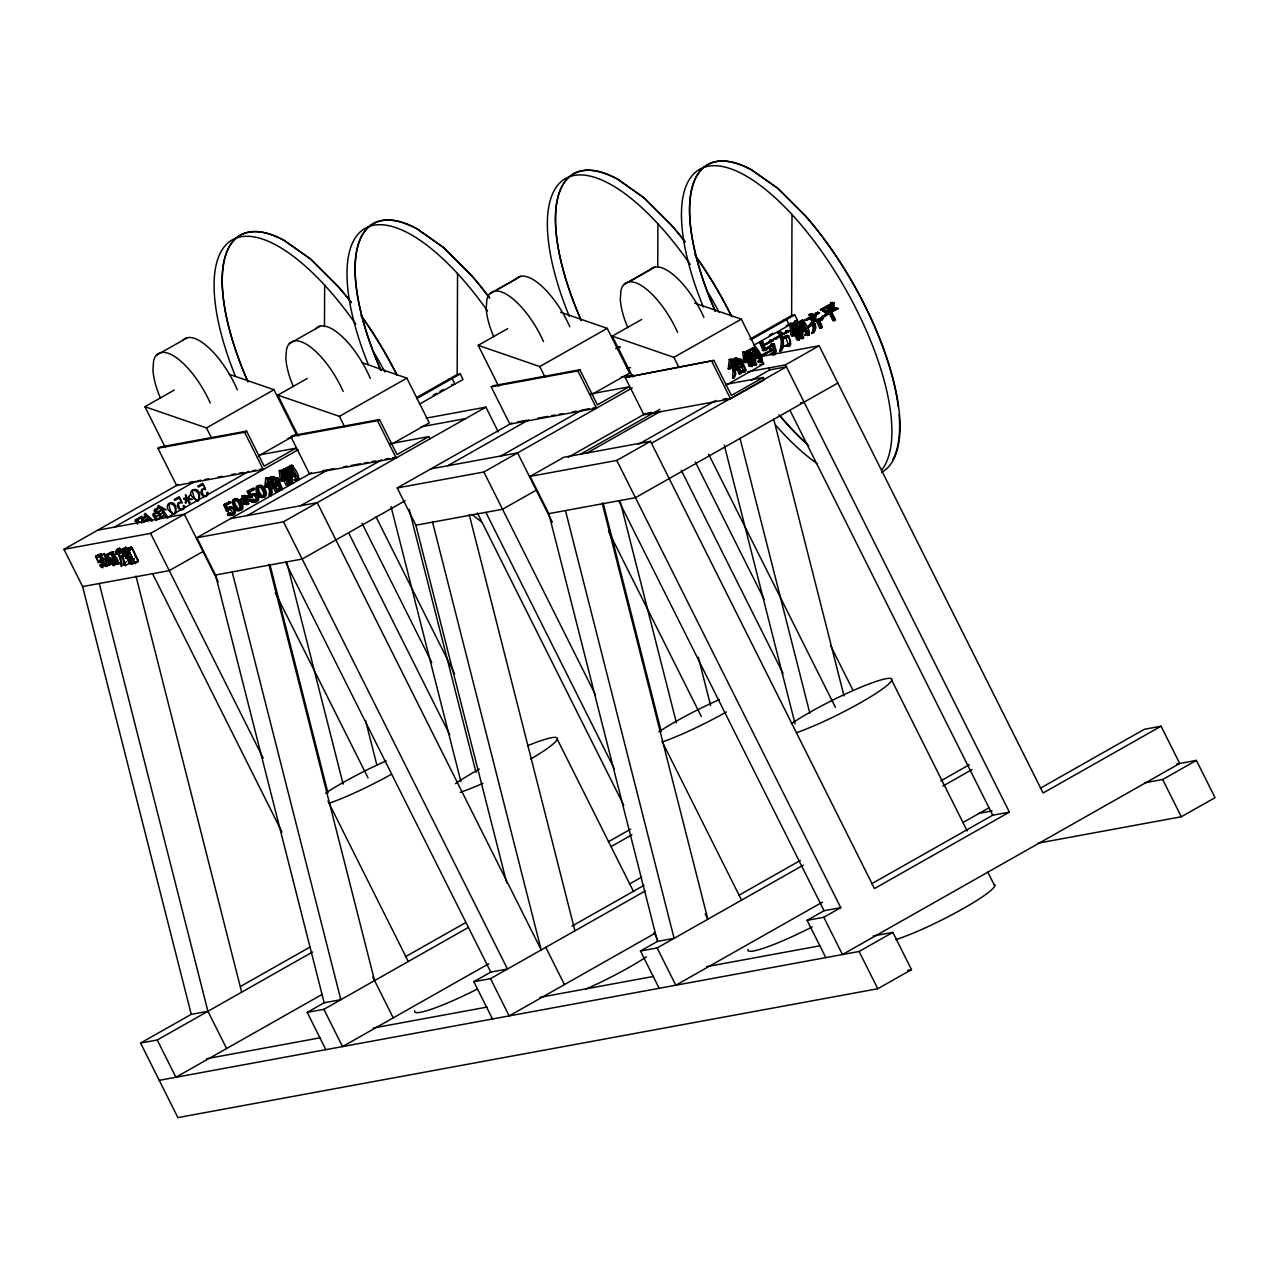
<?xml version="1.0" encoding="UTF-8"?>
<svg xmlns="http://www.w3.org/2000/svg" width="1279" height="1279" viewBox="0 0 1279 1279"><rect width="100%" height="100%" fill="white"/><g stroke="black" fill="none" stroke-linecap="round" stroke-linejoin="round"><path stroke-width="1.5" d="M110.745 558.619L107.276 560.538L106.828 563L107.084 560.362L110.681 558.411M324.482 326.641L324.642 285.041M416.97 397.305L457.179 374.507L457.546 273.466M657.758 267.263L657.902 223.681M749.734 339.255L791.637 315.513L792.005 214.456M127.324 550.162L125.806 547.188L122.432 549.091L123.951 552.064L124.878 551.089L125.95 552.144L124.095 552.48L124.671 554.83L125.997 553.839L127.165 557.772L127.772 556.845L128.827 557.9L127.372 558.172L129.307 562.041L129.787 560.026L130.042 563.895L133.416 561.993M103.375 554.462L104.191 553.423L106.333 555.55M287.439 472.399L289.997 473.838L288.718 484.949L285.377 479.529L280.996 480.856L285.169 479.129L283.826 476.412L282.115 479.465L280.197 479.737L279.254 470.624L282.515 470.368L282.483 473.262L284.737 471.024L286.304 471.615L282.563 473.742L282.579 476.603L285.409 474.877L283.938 474.317L283.666 475.34L287.072 474.573L283.938 474.317M280.197 479.737L281.86 479.433L280.916 470.32M747.192 356.905L747.464 355.882L750.597 356.138L744.426 358.472L747.336 357.976L748.695 360.694L747.032 360.998L745.673 358.28L743.723 361.302L742.779 352.189L746.041 351.933L745.993 354.827L744.33 355.13M791.077 334.65L789.878 325.505L793.14 325.25L793.092 328.143L795.362 325.905L796.913 326.497L791.509 328.927M108.283 554.287L104.91 556.205L107.052 560.138L110.793 558.108L112.776 560.01A6.651 2.558 60.5 0 1 114.327 563.112L114.598 565.334L113.447 565.654L111.193 562.568L113.495 565.254L117.412 563.24M801.549 329.327L803.212 329.023L802.509 334.379L802.285 328.415L798.448 326.241L792.756 328.223M268.718 479.577L269.245 477.802L265.744 477.93L264.737 487.363L266.687 487.155L268.206 483.606L271.212 490.209L270.54 496.108L268.878 496.428L269.533 490.512L266.544 483.91L265.968 485.652M729.478 367.217L728.263 368.944L729.27 359.495L732.755 359.367L732.243 361.142L736.033 358.04L737.743 358.632L736.48 362.213M830.758 310.957L830.726 305.233L832.389 304.914L834.228 305.281L832.677 310.669L830.758 310.957L832.677 310.669M832.421 310.637L832.389 304.914M290.765 477.051L290.925 474.445M754.45 356.01L756.113 355.706L755.937 358.296L755.409 361.062L753.459 361.27M247.039 504.23C250.204 501.64 246.495 507.187 246.192 500.169L244.529 500.473L245.696 504.246L248.702 503.926M291.532 472.479L287.839 471.088L291.66 473.534L291.9 479.497L292.603 474.141C296.584 479.193 296.6 473.901 292.491 472.974L292.124 468.482L288.862 468.738L289.869 472.782L291.532 472.479L290.525 468.434M755.409 361.062L755.186 355.098L751.365 352.652L749.702 352.956M763.819 349.407L771.045 345.298L771.141 344.211L774.355 344.163L776.321 351.341L775.026 354.475C765.322 355.082 778.959 352.237 771.381 345.634L774.067 345.01M770.454 353.995L775.17 351.741L773.044 345.33L765.593 350.414L762.54 350.462L772.724 344.994L772.804 343.907M777.408 332.828L780.51 333.259C779.758 336.681 774.93 329.63 781.693 332.428L781.997 334.235L777.424 332.556M798.448 326.241L796.801 326.273M224.624 505.573L226.639 510.177L228.302 509.857L226.287 505.269L230.732 502.759L230.396 501.624L223.713 504.789L226.479 511.12L227.15 509.905M226.479 511.12C229.501 511.968 228.717 506.388 231.915 508.035C234.393 509.809 235.416 514.478 231.659 515.325C224.241 516.013 229.756 510.561 232.458 514.813L233.481 512.911M250.7 496.556L250.029 497.787L247.247 491.44L252.283 488.594L253.945 488.29L254.265 489.409L249.837 491.919L251.851 496.524L254.153 493.566L257.079 494.557A6.651 6.091 79.6 0 1 258.63 497.659C259.909 501.864 253.226 503.862 252.075 499.673C248.638 501.144 255.368 504.39 256.455 500.936M247.247 491.44L248.925 491.136C250.188 505.892 255.4 486.036 257.766 499.434C255.928 504.55 254.217 498.107 251.451 499.673M812.868 319.862L813.588 315.641L815.251 315.337L814.531 319.558L808.808 318.343M141.777 523.047L141.857 519.834L141.202 522.519M756.113 355.706L759.342 357.417L756.656 357.8M803.212 329.023L806.425 330.733L803.756 331.133M246.351 499.817L250.556 500.329L240.1 499.993L242.53 498.89L245.936 499.785L243.713 496.604L244.289 495.405L246.128 499.689C246.367 493.534 250.94 496.476 246.351 499.817L240.868 499.194M246.192 500.169C245.872 506.18 241.267 503.542 245.904 500.057L242.115 500.313L242.53 498.89M134.982 563.655L128.012 548.947L131.385 547.044L132.249 547.844L138.452 560.953L134.982 563.655L133.288 562.12L134.279 562.009L128.316 550.002L125.614 550.498L131.977 564.135L124.687 549.57L131.385 547.044M279.541 488.626L277.767 484.773L279.43 484.469L281.204 488.322L277.367 490.129L281.78 490.097L282.403 488.914L278.023 478.042L276.568 477.659L276.264 478.778L268.398 482.711L268.734 480.089L272.539 477.93L272.651 480.824M731.924 364.275L732.259 361.653L736.064 359.495L736.176 362.389L730.245 364.595M241.139 507.923C236.951 519.562 226.127 493.998 237.59 499.849M820.51 320.326L815.107 320.549L811.254 325.729L807.752 327.552L810.806 325.521L814.259 320.421L810.103 318.247L806.953 320.294L804.427 320.31L817.585 312.268L819.551 312.891L816.354 314.698L815.394 319.686L817.185 319.67M823.164 318.071C815.362 323.923 830.119 312.827 817.393 319.654M763.931 350.734L764.075 349.775M247.534 501.208L248.893 500.633L247.215 499.817M103.887 554.351L105.549 555.246M229.101 514.782C238.805 516.045 224.848 505.013 231.019 507.731M253.642 501.928C258.582 501.784 254.969 492.463 251.403 495.357M233.417 500.265L233.322 501.736M237.27 509.634C242.323 512.399 239.413 503.095 237.446 501.576C230.923 497.515 239.429 498.522 240.34 503.398C246.863 518.842 229.053 502.407 236.727 499.034M259.749 485.636C256.44 488.338 260.612 496.492 264.641 496.588C266.799 494.046 263.778 490.353 262.659 487.938C262.131 483.622 253.226 487.619 260.276 485.684M261.444 496.732C266.895 497.179 261.476 485.428 257.575 486.116M810.998 314.49L811.382 316.201L808.632 314.698L812.948 314.346L813.204 315.737L811.382 316.201M106.349 566.181L103.615 563.639L100.721 555.837L106.349 566.181L112.872 562.376L112.376 561.417M124.559 564.071L121.377 566.229L121.345 562.12L117.188 564.183L112.36 553.695L116.005 558.859L117.508 564.407M747.032 360.998L744.522 362.421L747.24 361.397L749.334 366.21L752.244 366.513L753.571 361.142L751.7 364.467L750.022 364.771L748.087 360.918L752.707 358.935L749.478 358.648L747.895 360.502L751.141 358.344M791.525 331.789L794.435 331.293L795.794 334.011L791.621 335.737L794.339 334.714L797.664 340.134L799.343 339.83L800.67 334.458L798.783 334.634L797.121 338.104L798.783 337.784L800.446 334.331M226.639 510.177L228.349 507.459L230.748 507.363M228.302 509.857L230.604 506.9L233.529 507.891A6.651 6.091 79.6 0 1 235.08 511.008C237.334 515.805 226.975 516.732 229.916 512.607M743.723 361.302L745.641 361.03L747.336 357.976M790.822 334.618L792.74 334.347L794.435 331.293M126.669 561.673L123.296 563.591L125.358 565.574L122.896 556.701L121.905 555.773L119.97 556.877L118.627 553.871L122.352 553.183L121.009 551.873L121.057 552.976L115.03 554.079L118.148 553.951L120.929 560.985L121.121 562.552L117.188 564.183M782.108 345.522C776.209 362.053 784.794 338.903 779.295 336.281L780.957 335.977L783.036 343.667L782.029 348.959L779.535 350.926M831.014 310.989L832.325 305.809L834.228 305.281M824.108 310.062C827.497 315.545 830.295 310.589 824.108 310.062L822.317 310.605L825.898 313.323L828.073 312.428M752.947 360.71L748.295 351.405L749.958 351.101L756.576 364.147L755.889 365.139L754.226 365.442L746.92 350.878L755.329 346.753C757.823 349.359 763.739 356.969 761.932 361.797L757.839 361.653L761.293 359.735L755.409 348.016L753.747 348.32L759.534 360.566M807.928 334.203L807.353 335.434L804.923 334.986L808.376 333.052L802.509 321.333L800.846 321.637L806.633 333.883M151.881 521.464L152.121 520.537M268.206 479.225L270.844 476.779L274.234 477.067L272.955 480.648L268.494 482.551M268.334 479.673L272.507 476.475M271.883 478.314L271.292 480.968L276.568 477.659M284.737 471.024L282.771 472.463L284.434 472.143M285.329 475.037L285.601 474.013M283.011 476.236L284.673 475.932L286.032 478.634L284.37 478.938L285.952 477.083L289.182 477.371L286.24 479.049L288.175 482.902L290.045 479.577L288.383 479.881M291.82 465.188L284.769 469.841L286.432 469.537L293.051 482.583L290.701 483.878L283.41 469.313L291.82 465.188C294.298 467.794 300.213 475.404 298.407 480.233L294.17 479.833L298.934 478.458M287.327 477.914L287.631 476.779M731.732 360.79L736.033 358.04M740.093 359.223L738.127 360.646L740.093 359.223L741.548 359.607L745.897 369.823L745.289 371.661C736.208 371.981 748.183 370.926 742.955 366.034L738.91 367.681M748.263 352.588L746.296 354.027L748.263 352.588L749.814 353.18L744.41 355.61L751.349 352.924M749.126 355.578L746.089 358.168L746.073 355.306M753.795 351.07L755.649 350.046L756.017 354.539L759.23 356.985M748.295 351.405L755.329 346.753M763.643 344.898L769.382 341.637L769.734 340.31L773.203 340.63L762.412 346.113L773.203 340.63M762.204 345.698L771.045 341.333L771.397 340.006M769.654 350.526L770.006 349.199L773.491 349.519L763.899 355.21L761.373 355.21L771.317 350.222L771.685 348.895M780.957 335.977L775.729 339.207L773.203 339.207L785.402 332.3L785.818 330.765L789.479 331.149L780.27 335.722M781.933 335.418L783.132 338.583L781.453 338.887L785.722 335.594L788.871 335.753L790.79 344.147L789.463 346.369C776.449 345.762 798.096 346.113 787.368 336.697L785.706 337.001L787.88 343.555L787.224 344.962M787.48 330.462L787.065 331.996L785.402 332.3M782.972 338.551L787.384 335.29M795.362 325.905L793.396 327.344L795.058 327.024M796.225 328.895L794.291 330.222L796.225 328.895L797.68 329.454L795.298 330.813L796.657 333.515L798.24 331.661L799.807 332.268L796.849 333.931L798.783 337.784M796.657 333.515L794.978 333.835L798.24 331.661M795.394 324.722L797.057 324.418L803.66 337.464L802.988 338.455L801.309 338.759L794.019 324.195L802.429 320.07C804.923 322.676 810.822 330.286 809.031 335.13L807.353 335.434M800.894 324.402L802.748 323.363L803.1 327.856L806.33 330.302M796.753 323.955L802.429 320.07M812.677 314.186L810.294 314.394L813.044 315.897M817.585 312.268L817.201 313.707L815.522 314.01M830.615 312.364L827.769 306.672L822.957 309.662L820.431 309.662L830.439 304.002L830.822 302.563L834.388 302.931L827.017 306.464M832.485 302.26L832.101 303.699L830.439 304.002M827.737 307.887L829.863 312.156L834.34 309.614L834.755 308.079L838.416 308.463L822.141 316.537L824.667 316.521L830.822 312.779L834.627 320.533L832.965 320.837L829.16 313.083L830.822 312.779M836.418 307.775L836.018 309.31L834.34 309.614M270.077 494.733L270.572 492.895M814.147 329.247C809.687 337.928 815.602 327.264 811.589 323.907L815.091 323.507L815.858 327.92L814.387 331.9L811.845 333.227M121.377 566.229L120.146 557.292L123.519 555.374M264.737 487.363L266.4 487.059L267.167 484.709L267.423 477.611M280.597 471.423L282.515 470.368M762.54 350.462L764.458 349.407L761.245 342.196L759.566 342.5L762.796 349.711M264.561 495.549C259.557 504.198 250.396 482.854 260.324 485.876M137.604 560.218L131.689 548.099M733.618 370.686L736.864 368.848L739.262 373.932L740.925 373.612L738.543 368.528L735.281 370.382L735.761 374.155L734.29 377.817C730.533 378.44 735.489 369.135 730.757 366.865M732.403 377.992L734.066 377.673L734.977 373.308L731.732 365.17L730.213 368.736L728.263 368.944M254.249 500.521L252.587 500.824L253.466 499.274M244.273 500.089L242.083 496.012L243.522 496.86M276.04 479.145L278.023 478.042M280.74 489.217L280.117 490.401L277.367 490.129M115.03 551.761L116.773 551.952L119.267 555.534M763.019 342.132L761.069 343.124L763.019 342.132L761.245 342.196M291.196 466.467L293.115 465.588M245.408 497.019L246.255 496.076L248.654 496.732M183.824 508.147C181.346 502.807 187.549 506.34 183.009 509.57M750.022 364.771L751.684 361.317L753.571 361.142M774.594 352.908L773.363 354.779M813.076 324.53L815.091 323.507M822.317 310.605L827.801 311.325M814.259 320.421L812.597 320.725L807.481 327.36M732.627 378.12L733.602 376.298M243.538 503.462C241.843 504.693 234.345 492.303 233.993 502.631C233.274 511.232 246.591 513.534 241.987 503.398L244.241 500.377M250.412 495.724L252.491 493.87L255.416 494.861M107.308 560.314L107.324 557.58L107.148 560.122C98.259 554.191 116.053 566.485 107.372 560.522L109.418 564.742L109.482 563.144M812.437 322.676L813.444 320.853L815.107 320.549M114.039 565.158L112.472 560.458L110.713 558.795L110.09 560.394L107.148 554.207L113.016 551.841L113.431 552.864L107.868 555.182L109.994 559.674L113.367 557.756L111.944 554.766M277.399 492.047L275.017 486.963L273.354 487.283L275.736 492.367L277.399 492.047L278.135 490.848L275.864 486.484L269.949 488.674L279.222 484.054L278.071 481.751L274.042 483.414M739.262 373.932L739.997 372.717L737.727 368.352M740.925 373.612L741.66 372.413L739.39 368.048L742.955 366.034M207.502 495.469C209.324 490.544 205.855 491.44 206.862 495.357C202.338 498.954 199.476 486.356 205.647 489.697L202.769 483.334L197.733 486.18L198.437 487.091L202.865 484.581L205.327 488.93L201.73 489.297L200.867 492.431A6.651 6.091 79.6 0 0 202.434 495.549L204.32 496.716L206.543 496.236M779.806 351.133L781.469 350.83L783.451 346.673L783.26 339.015L787.368 336.697M296.744 480.552L297.272 478.762M811.621 333.1L813.284 332.796L814.947 329.119L813.252 323.603M296.009 479.001L290.221 466.755L291.9 466.451L297.767 478.17L294.17 479.833M290.701 483.878L291.388 482.886M754.226 365.442L756.576 364.147M125.358 565.574L128.731 563.671L128.843 561.497L126.173 555.262L122.8 557.164M175.575 513.662C179.204 493.47 156.214 505.557 174.28 514.398M819.967 328.383L822.381 327.04L819.887 320.965L816.434 321.333L819.967 328.383L822.381 327.04M834.627 320.533L835.427 319.462L831.734 312.252M117.972 563.431L116.101 563.288M269.245 477.802L267.119 478.618L268.798 478.314M732.755 359.367L730.645 360.182L732.307 359.879M281.204 488.322L277.207 489.793M744.73 369.887L740.733 371.358M811.158 324.402L807.752 327.552M115.574 551.904L117.188 553.104M198.517 500.792C204.912 481.256 178.692 490.736 197.813 501.048M762.236 355.514L763.547 354.507M281.86 481.16L283.219 480.121M774.051 339.511L775.426 338.471M745.369 362.724L748.902 361.094L752.244 366.513M805.29 320.597L806.649 319.558M821.294 309.966L822.669 308.926M792.468 336.041L796.002 334.411L799.343 339.83M823.005 316.824L824.363 315.785M183.313 508.706C178.788 512.287 175.926 499.689 182.098 503.047L179.22 496.668L174.184 499.513L174.887 500.425L179.316 497.915L181.778 502.263L178.181 502.647L177.317 505.781A6.651 6.091 79.6 0 0 178.884 508.882L182.226 509.937M110.49 558.108L109.994 559.674M157.941 448.226L244.593 432.27L263.25 469.537L176.598 485.492L157.941 448.226L159.939 447.074L246.591 431.119L264.145 466.164L295.865 448.194L296.984 450.432M244.593 432.27L246.591 431.119M290.845 436.651L377.497 420.695L396.154 457.962L309.502 473.917L290.845 436.651L292.859 435.499L379.511 419.544L397.05 454.589L428.769 436.619L429.888 438.857M377.497 420.695L379.511 419.544M491.216 386.866L577.868 370.91L596.526 408.177L509.873 424.132L491.216 386.866L493.214 385.714L579.867 369.759L597.421 404.803L629.14 386.834L630.259 389.072M577.868 370.91L579.867 369.759M625.239 377.529L713.89 360.422L731.444 395.467L763.163 377.497L764.282 379.735L730.549 398.84L643.897 414.796L625.239 377.529L713.89 360.422M156.406 355.258L187.549 337.64M165.359 447.522L144.911 406.706L174.312 390.047M289.326 343.683L320.453 326.065M144.911 406.706L206.495 427.921L273.962 389.711L296.36 434.444L258.31 455.995M298.263 435.947L277.815 395.131L307.232 378.472M489.681 293.898L515.997 278.998A55.157 21.215 60.5 0 1 569.826 326.705M494.509 291.18L520.825 276.28M873.237 935.972L892.838 932.375L911.495 969.642L877.778 988.747L177.893 1117.606L140.578 1043.056L191.258 1014.343L82.607 586.581L63.95 549.315L178.628 484.341M114.343 527.14L195.287 481.288M147.389 519.738L145.007 521.097L145.374 519.498L149.099 518.267L146.861 516.652L143.136 518.762L143.536 517.068L146.541 516.316L144.255 514.734L145.119 513.295L151.705 519.226L148.252 519.258M277.815 395.131L339.415 416.362L406.866 378.136L429.264 422.869L391.214 444.421M156.981 519.882L160.546 517.867M161.41 517.371L164.655 515.533L167.341 518.059M102.128 560.65L98.451 562.536L95.525 556.349L98.883 554.431L101.377 553.983L101.792 555.006M95.525 556.349L101.377 553.983M98.755 562.552C99.138 556.589 105.262 571.553 100.593 565.957C97.028 562.312 104.686 572.017 102.688 565.254A6.651 2.558 60.5 0 0 101.137 562.152L99.17 560.25L98.355 561.817L96.229 557.324L99.602 555.406L101.728 559.898M167.661 517.324L248.606 471.455M96.229 557.324L104.095 553.919M100.993 555.885L104.366 553.967M108.379 554.015L105.006 555.933L108.571 554.063M107.148 554.207L113.016 551.841M116.277 550.226C122.592 555.662 111.721 549.267 119.65 548.323L121.889 550.961L115.606 554.638M498.634 386.162L478.186 345.346L507.587 328.687M116.325 550.434L119.65 548.323M99.075 560.937L102.448 559.035M117.892 551.329L121.265 549.426M98.451 562.536L101.824 560.634M63.95 549.315L150.602 533.359L298.135 449.776M118.292 551.952L121.665 550.034M115.03 554.079L122.928 551.345M123.408 549.73L126.781 547.812M118.228 552.736L121.889 550.721M124.687 549.57L128.811 548.179M125.614 550.498L128.987 548.595M100.37 565.302L103.743 563.384M128.891 549.762L132.249 547.844M109.243 561.257L112.616 559.339M128.843 550.13L132.217 548.227M109.498 561.465L113.144 559.946L109.77 561.865M134.263 558.731C131.721 565.798 123.28 548.643 130.154 550.386M109.962 562.296L113.335 560.378M126.813 552.512L130.186 550.594M109.61 562.52L113.351 560.57M119.97 556.877L125.278 553.871M108.619 563.767L111.833 561.529M124.671 554.83L128.044 552.912M108.731 564.055L114.886 560.586M121.937 556.509L125.31 554.606M105.549 566.325L108.923 564.407M109.243 564.647L115.078 560.778M105.869 566.549L112.92 562.616M117.748 564.455L121.297 562.424M286.432 469.537L291.9 466.451M223.713 504.789L230.396 501.624M248.925 491.136L253.945 488.29M226.095 504.741L230.732 502.759M249.645 491.392L254.265 489.409M130.698 560.442L134.071 558.539M416.698 398.632L460.296 373.948L463.046 379.447L419.464 404.148M272.299 481.543L269.166 483.318L270.333 485.62L273.45 483.846L272.299 481.543L270.636 481.847L271.787 484.165L273.45 483.846M284.673 475.932L287.072 474.573M623.768 284.673L650.084 269.773A55.157 21.215 60.5 0 1 703.914 317.48M271.787 484.165L268.654 485.924L270.333 485.62M277.863 481.352L272.651 483.67L277.863 481.352L276.712 479.049L273.162 481.064L274.314 483.366M628.597 281.972L654.912 267.071M132.201 563.575L135.574 561.673M131.977 564.135L138.324 560.49M274.809 486.564L273.658 484.261L270.524 486.036L271.628 488.37M278.071 481.751L274.521 483.766L275.672 486.084L274.01 486.388L279.222 484.054M135.078 562.856L138.452 560.953M280.996 480.856L287.519 477.691L285.952 477.083M433.213 395.163L436.587 393.261M439.96 391.342L443.333 389.424M270.588 491.024L270.093 489.122L275.017 486.963M275.864 486.484L279.43 484.469M325.873 1049.659L307.216 1012.376L324.163 1002.768L215.527 575.006L196.854 537.74L311.532 472.782M247.247 515.565L328.191 469.713M202.993 551.521L169.26 570.626L82.607 586.581M478.186 345.346L539.77 366.561L607.237 328.351L629.62 373.068L591.569 394.635M300.581 505.749L381.526 459.896M196.854 537.74L283.506 521.784L485.876 407.138L498.314 431.982M632.721 376.953L612.273 336.121L641.674 319.462M615.647 348.464L619.02 346.561M617.07 348.847L620.443 346.945M506.756 883.022L415.883 525.221L397.225 487.954L511.904 422.981M447.618 465.78L528.563 419.912M405.091 500.76L302.18 559.051L215.527 575.006M612.273 336.121L673.873 357.353L741.324 319.142L755.106 346.657M500.936 455.963L581.881 410.095L589.283 408.736M397.225 487.954L483.878 471.999L632.274 387.921M751.157 339.638L794.739 314.938L797.504 320.453L753.907 345.138M769.35 335.21L772.724 333.291M787.864 324.722L791.125 322.868M820.431 309.662L834.388 302.931M736.064 359.495L730.597 361.957L732.259 361.653M749.958 351.101L755.409 348.016M797.057 324.418L802.509 321.333M659.149 988.299L640.475 951.016L657.438 941.408L548.803 513.646L530.13 476.38L563.863 457.274L650.515 441.319L874.468 888.553L1009.387 812.133L785.418 364.883L747.815 371.805M804.427 320.31L819.551 312.891M812.597 320.725L808.44 318.551L815.251 315.337M745.993 354.827L747.959 353.707M773.203 339.207L789.479 331.149M568.276 457.274L645.783 413.373M739.79 360.342L731.028 365.186L735.825 363.108L736.976 365.41L732.387 367.904M740.237 360.614L736.672 362.628L737.839 364.931L736.16 365.234L741.388 362.916L740.237 360.614L738.575 360.918L739.726 363.22M746.536 357.8L748.918 356.441L747.464 355.882M795.954 329.918L793.188 331.485L793.172 328.623M750.597 356.138L748.199 357.496L749.558 360.198M736.976 365.41L732.18 367.489L733.842 367.185L732.691 364.883M737.551 364.979L741.388 362.916M822.141 316.537L838.416 308.463M580.522 454.205L659.74 409.328M737.184 365.826L734.05 367.601L735.137 369.935L738.335 368.128L737.184 365.826L735.505 366.13L736.672 368.432L738.335 368.128M741.596 363.316L738.031 365.33L739.198 367.649L742.747 365.634L741.596 363.316L739.933 363.636L741.085 365.938L742.747 365.634M744.522 362.421L748.695 360.694M791.621 335.737L795.794 334.011M586.661 453.23L660.731 411.278M736.672 368.432L733.475 370.239L735.137 369.935M737.519 367.952L741.085 365.938M761.373 355.21L773.491 349.519M536.269 490.161L502.535 509.266L415.883 525.221M725.673 385.411L763.723 363.86L756.832 350.094M638.269 444.389L715.776 400.487M751.189 380.423L769.734 369.903L786.393 366.833L651.491 443.269M530.13 476.38L616.782 460.424L650.515 441.319M785.418 364.883L819.152 345.778L1043.104 793.012L1161.06 726.2L1179.718 763.467L842.445 954.55L823.788 917.267L807.113 920.336L825.786 957.619M837.809 383.045L635.439 497.691L548.803 513.646M240.548 986.429L309.742 947.227M140.578 1043.056L157.237 1040.003L312.572 951.992M322.116 994.422L175.894 1077.27L157.237 1040.003M405.347 956.788L465.364 922.783M608.388 841.758L630.739 829.096M307.216 1012.376L323.875 1009.323L468.306 927.483M611.298 846.474L631.938 834.787M488.754 963.742L342.532 1046.59L323.875 1009.323M629.444 884.045L641.594 877.154M492.511 1018.979L473.838 981.696L490.8 972.088L507.475 969.018L283.506 521.784M571.985 926.108L644.008 885.308M473.838 981.696L490.512 978.643L645.24 890.983M654.8 933.398L509.17 1015.91L490.512 978.643M738.622 895.428L800.35 860.447M940.736 780.925L969.338 764.714M640.475 951.016L657.15 947.947L803.308 865.148M942.863 786.089L972.072 769.542M822.541 902.095L675.808 985.23L657.15 947.947M962.831 822.621L988.827 807.896M807.113 920.336L824.076 910.728L840.751 907.658L616.782 460.424M871.639 883.789L992.712 815.203L1009.387 812.133M1040.323 788.232L1144.401 729.27L1161.06 726.2M823.788 917.267L840.751 907.658M159.235 1080.339L859.104 951.48L892.838 932.375M1145.009 782.748L1162.659 779.503L1196.393 760.397L1215.05 797.664L1181.316 816.769L1038.212 843.133M823.021 317.8L815.522 319.974M804.795 334.714L808.296 333.579M757.696 361.397L761.197 360.262M121.889 550.961L119.698 548.531M818.848 320.629L822.605 319.782M740.893 371.693L745.289 371.661M457.179 374.507L460.296 373.948M827.769 306.672L826.09 306.976L828.952 312.668M832.325 305.809L833.988 305.505M791.637 315.513L794.739 314.938M449.009 379.144L452.111 378.568L454.876 384.084L451.775 384.659M808.632 314.698L810.358 314.186M811.286 314.65L812.948 314.346M783.467 320.15L786.569 319.574L789.335 325.074L786.217 325.649M811.478 314.906L813.14 314.602M826.378 312.172L828.041 311.868M829.863 312.156L831.542 311.852L828.68 306.161M811.605 315.673L813.268 315.369M814.691 315.018L816.354 314.698M811.142 316.153L813.204 315.737M825.898 313.323L827.945 312.923M794.403 321.013L797.504 320.453M802.061 320.773L803.74 320.469M800.526 321.301L802.189 320.997M801.805 321.349L803.468 321.045M821.102 318.839L822.781 318.535M794.019 324.195L796.913 323.987L795.25 324.29M820.878 319.286L822.557 318.983M801.15 323.315L802.157 327.36L800.478 327.664L799.487 323.619L802.748 323.363M820.83 319.702L822.493 319.398M793.14 325.25L789.878 325.505M833.764 319.782L835.427 319.462M780.03 332.732L781.693 332.428M797.68 329.454L794.563 329.199M798.048 327.28L802.285 328.415M780.51 333.259L782.172 332.956M780.622 334.059L782.284 333.755M780.03 334.443L782.188 334.091M791.541 332.3L793.204 331.996M804.763 331.037L806.425 330.733M799.807 332.268L796.577 331.964M796.273 333.1L797.936 332.796M804.411 331.629L806.378 331.181M794.339 334.714L796.002 334.411M785.45 336.617L787.113 336.313M802.221 334.283L798.783 334.634M800.846 334.682L802.509 334.379M806.777 333.659L808.44 333.355M769.382 341.637L771.045 341.333M783.26 339.015L781.597 339.319L782.204 342.5M804.923 334.986L809.031 335.13M806.953 335.066L808.616 334.746M626.55 368.336L630.403 367.633M801.997 337.768L803.66 337.464M796.401 339.015L798.064 338.695M796.433 339.543L798.096 339.223M753.427 347.984L755.09 347.68M774.355 344.163L771.141 344.211M771.045 345.298L772.724 344.994M746.92 350.878L749.814 350.654L748.151 350.974M752.931 352.061L752.388 350.302L755.649 350.046M746.041 351.933L742.779 352.189M787.896 344.275L789.559 343.971M787.656 344.659L789.319 344.355M784.762 345.634L789.463 346.369M784.826 345.938L786.489 345.618M288.015 438.409L291.9 437.69M621.29 377.049L632.961 374.907M749.686 353.228L753.523 355.402L755.186 355.098M737.743 358.632L734.37 358.344M734.066 359.463L735.729 359.159M773.331 352.636L774.994 352.333M741.548 359.607L738.415 359.527M744.442 358.983L746.121 358.68M770.55 354.363L775.026 354.475M426.179 418.137L485.876 407.138M759.454 356.777L819.152 345.778M773.044 354.411L774.706 354.107M757.664 357.72L759.342 357.417M749.174 359.783L752.707 358.935M757.312 358.312L759.294 357.864L757.52 358.328M735.825 363.108L734.162 363.428L735.313 365.73M747.24 361.397L748.902 361.094M759.678 360.342L761.357 360.038M760.829 360.886L762.492 360.566M757.839 361.653L761.932 361.797M759.31 361.541L760.973 361.238M759.854 361.733L761.517 361.429M259.269 454.94L295.865 448.194M590.626 393.932L629.14 386.834M749.302 365.682L750.965 365.378M749.334 366.21L750.997 365.906M420.919 426.834L465.636 418.601M736.864 368.848L738.543 368.528M759.822 364.579L763.723 363.86M744.266 370.782L745.929 370.478M743.131 371.645L744.794 371.342M390.255 443.717L428.769 436.619M189.74 482.295L193.433 481.623M197.19 480.936L200.995 480.233M204.816 479.529L208.621 478.826M218.133 477.067L221.954 476.364M231.467 474.621L235.288 473.917M239.093 473.214L242.898 472.511M252.315 470.784L256.024 470.096M259.717 469.409L263.426 468.738M517.451 421.958L526.708 420.263M538.075 418.169L547.604 416.41M551.409 415.707L555.23 415.004M559.035 414.316L562.84 413.613M572.368 411.854L576.174 411.151M592.992 408.049L596.701 407.377M726.568 384.228L763.163 377.497M289.901 466.419L291.564 466.116M283.41 469.313L286.288 469.089L284.625 469.409M292.124 468.482L288.862 468.738M287.839 471.088L283.075 471.327M289.997 473.838L291.66 473.534M274.234 477.067L270.844 476.779M270.54 477.898L272.203 477.595M272.539 477.93L270.876 478.234L270.988 481.128M283.826 476.412L282.147 476.715L283.506 479.433M274.601 479.081L276.264 478.778M277.703 478.826L275.049 479.353L276.2 481.655M294.058 475.724L295.721 475.42M322.644 470.736L326.353 470.048M330.094 469.361L333.915 468.658M343.427 466.899L347.248 466.195M351.054 465.492L360.566 463.749M364.387 463.046L368.192 462.343M371.997 461.639L375.802 460.936M385.219 459.209L388.928 458.522M392.637 457.85L396.33 457.163M294.154 476.156L295.817 475.852M285.649 478.218L289.182 477.371M295.769 476.3L293.131 476.236M293.802 476.747L295.657 476.443M285.377 479.529L283.714 479.833L285.809 484.645L288.718 484.949M647.638 413.021L651.331 412.35M723.179 399.112L726.888 398.44M290.221 479.801L291.9 479.497M256.967 486.931L258.63 486.628M294.314 480.089L298.407 480.233M295.785 479.977L297.447 479.673M273.658 484.261L271.995 484.565L273.146 486.867M296.328 480.169L297.991 479.865M285.777 484.117L287.455 483.814M285.809 484.645L287.471 484.341M242.083 496.012L244.577 495.517M252.491 493.87L255.352 493.518M241.971 496.3L243.649 495.996M243.282 496.22L244.944 495.916M243.426 496.524L245.088 496.22M251.995 494.941L254.569 494.381M242.051 496.923L243.713 496.604M245.664 496.428L248.174 495.82M253.354 494.781L255.017 494.477M279.605 490.081L281.268 489.777M242.211 497.179L243.873 496.86M246.895 496.524L248.558 496.22M276.472 491.152L278.135 490.848M234.537 499.29L236.199 498.986M240.42 499.322L242.083 499.018M250.029 497.787L252.283 497.227M240.132 499.705L241.795 499.402M240.1 499.993L241.763 499.689M240.196 500.313L241.875 500.009M263.618 496.076L265.281 495.772M240.452 500.617L242.115 500.313M240.804 500.713L242.466 500.409M263.362 496.556L265.025 496.252M247.982 499.769L249.661 499.465M262.003 496.987L264.641 496.588M248.398 499.849L250.06 499.529M248.718 500.185L250.396 499.881M251.164 499.945L253.754 499.37M248.893 500.633L250.556 500.329M251.02 500.313L252.698 500.009M248.845 500.888L250.508 500.585M252.443 500.073L254.105 499.769M248.11 501.272L250.188 500.856M251.036 500.728L254.249 500.153M251.164 501.144L252.826 500.84M255.992 500.297L257.671 499.993M251.467 501.608L253.13 501.304M255.784 500.76L257.463 500.457M241.987 503.398L243.649 503.095M97.684 530.209L184.336 514.254L218.165 581.817M251.851 501.96L253.514 501.656M255.464 501.16L257.127 500.856M430.943 468.849L517.595 452.894L552.336 522.248M242.035 503.974L243.697 503.67M252.331 502.231L253.993 501.912M242.243 504.278L244.944 503.654M242.498 504.406L244.609 504.022M245.6 503.958L248.59 503.239M228.941 507.203L231.803 506.852M245.696 504.246L248.718 503.606M245.952 504.597L248.366 504.326M800.382 402.837L804.091 402.166M229.804 508.115L231.467 507.811M227.07 510.881L228.733 510.577M240.068 509.41L241.731 509.106M239.812 509.905L241.475 509.586M238.454 510.321L241.091 509.921M227.614 513.279L230.204 512.703M227.47 513.646L230.556 513.103M227.486 514.078L230.7 513.503M227.614 514.494L230.7 513.854M232.442 513.63L234.121 513.327M227.918 514.941L230.764 514.478M232.234 514.11L233.913 513.806M228.302 515.309L229.964 515.005M231.915 514.51L233.593 514.19M229.485 515.165L231.147 514.861M228.781 515.565L230.444 515.261M230.588 518.634L317.24 502.679L541.193 949.913L432.558 522.152M125.438 550.098L128.012 548.947M120.146 557.292L122.176 556.909L124.942 563.655L123.296 563.591M1176.776 764.011L1196.393 760.397M978.371 813.444L992.104 810.902M191.258 1014.343L207.917 1011.273L226.591 1048.556M324.163 1002.768L340.838 999.714L232.186 571.937M657.438 941.408L674.113 938.338L565.462 510.577M206.686 1058.692L320.389 1037.765M373.324 1028.012L487.027 1007.085M539.962 997.332L653.665 976.405M706.6 966.652L820.303 945.725M907.578 970.361L911.495 969.642M816.913 320.933L813.444 320.853M759.566 342.5L761.357 342.436M799.487 323.619L801.086 323.683M752.388 350.302L753.986 350.366M279.254 470.624L280.852 470.672M808.072 334.554L806.457 334.395M729.27 359.495L731.092 359.671M265.744 477.93L267.583 478.106M792.74 334.347L791.541 325.202M745.641 361.03L744.442 351.885M135.206 521.512L135.03 520.057L141.777 516.22L144.399 521.592M764.202 350.158L765.593 350.414M830.726 305.233L832.565 305.585M274.905 477.962L276.36 478.346M814.531 319.558L810.47 318.039M290.141 465.492L291.452 465.892M815.906 312.572L817.873 313.211M694.657 303.059L741.324 319.142M560.57 312.268L607.237 328.351M362.069 362.708L406.866 378.136M229.165 374.283L273.962 389.711M830.822 302.563L832.725 303.235M834.755 308.079L836.754 308.767M822.109 309.358L822.957 309.662M823.804 316.217L824.667 316.521M806.09 319.99L806.953 320.294M785.818 330.765L787.816 331.453M793.284 335.434L794.131 335.737M774.866 338.903L775.729 339.207M769.734 340.31L771.541 340.933M770.006 349.199L771.829 349.822M763.051 354.907L763.899 355.21M746.185 362.117L747.048 362.405M730.213 368.736L730.933 359.175M282.659 480.552L283.522 480.84M138.1 522.408L138.292 520.729L139.347 522.184M798.464 325.969L802.157 327.36M751.365 352.652L755.058 354.043L754.05 349.998M793.683 326.209L795.25 326.8M746.6 352.892L748.151 353.484M749.478 358.648L751.045 359.255M270.54 496.108L272.235 492.591L271.756 488.818M168.268 517.659L162.577 509.49L166.286 509.825L158.34 505.445L157.477 507.171L159.156 507.683L154.615 509.314L154.119 511.152L157.621 512.032L153.272 513.55L152.761 515.053L156.134 520.377M120.082 562.376C123.487 564.726 120.818 557.964 119.954 556.845M108.443 564.519L110.026 565.078L110.074 563.431M137.668 560.937L138.356 561.753M126.781 552.288L129.291 554.782L127.884 551.121L128.859 551.761L132.408 558.731L132.568 559.547L130.266 556.541L130.89 560.634M261.14 486.5L261.923 487.347M130.042 563.895L126.957 558.252L125.502 558.076L126.749 557.852C123.615 555.486 125.406 555.63 122.432 549.091M248.478 502.999L246.383 500.057M134.998 555.63L135.782 556.813M105.39 556.157L107.148 560.122M107.372 560.522L109.339 563.943M795.682 323.891L802.988 338.455M748.599 350.574L755.889 365.139M285.073 469.009L292.363 483.574M1162.659 779.503L1181.316 816.769M830.071 312.556L832.213 316.824M818.096 321.029L821.63 328.063M804.331 326.401L807.704 333.148M792.772 331.597L794.131 334.315M768.759 367.952L769.734 369.903M790.102 410.575L992.712 815.203M749.766 360.614L751.7 364.467M741.276 366.338L743.067 370.191M891.735 680.236L967.212 830.966M987.628 871.75L994.742 885.931M711.891 361.573L730.549 398.84M830.758 645.959L853.077 690.516M673.873 357.353L679.037 367.681M708.63 454.173L835.427 707.367M695.312 461.943L764.171 599.451M681.291 470.272L783.052 673.473M859.104 951.48L877.778 988.747M618.78 500.76L824.076 910.728M539.77 366.561L544.95 376.889M608.484 531.169L701.34 716.576M662.122 741.484L741.564 900.128M483.878 471.999L595.534 694.977M705.177 913.941L707.831 919.233L602.137 503.095M485.876 512.335L614.4 769.015M477.355 512.927L623.736 805.258M557.276 739.246L633.649 891.735M654.065 932.519L657.614 939.617M339.415 416.362L344.579 426.674M375.978 516.748L454.573 673.713M362.053 523.303L431.79 662.586M348.911 533.423L449.776 734.833M545.781 947.323L564.439 984.59M276.408 482.071L277.559 484.373M285.505 562.12L490.8 972.088M206.495 427.921L211.674 438.249M275.209 592.529L368.064 777.936M327.952 801.07L408.289 961.488M150.602 533.359L263.154 758.127M372.797 977.06L393.229 1017.876M143.76 522.376L141.425 517.723L135.974 520.825L137.652 524.166M152.601 573.695L282.019 832.149M110.522 552.288L113.463 558.491M99.618 555.981L101.089 559.083M122.001 551.952L123.344 554.958M280.357 487.747L280.709 488.578M762.732 342.82L763.867 345.394M248.174 492.223L250.188 496.828M225.376 504.486L228.158 510.817M764.075 345.81L765.481 349.087M122.448 553.999L123.216 555.821M109.642 553.743L110.058 554.782M98.003 555.885L98.419 556.925M125.806 547.188L126.605 549.331M813.668 325.873L814.036 327.104M252.283 488.594L252.602 489.713M228.733 501.944L229.053 503.063M773.731 419.16L844.028 695.952M739.997 438.265L809.815 713.122M724.314 445.204L795.106 723.93M698.334 657.198L710.628 705.592M620.363 502.103L676.399 722.763M603.192 503.191L661.179 731.46M469.233 514.654L574.926 930.808M409.184 509.314L476.044 772.548M391.038 506.564L460.856 781.421M365.554 720.493L376.857 765.018M286.592 561.529L343.14 784.123M269.933 564.599L327.952 792.996M268.862 564.455L374.555 980.593M135.958 576.03L241.651 992.168M99.282 583.512L207.917 1011.273M240.852 505.653L241.091 506.82M789.031 343.459L789.111 344.451M800.622 328.719L800.75 331.421M753.523 355.402L753.651 358.088M734.386 359.799L734.498 362.708M351.389 302.691A176.374 67.835 60.5 0 0 337.832 286.272L310.413 258.918L284.13 240.388A176.374 67.835 60.5 0 0 248.014 381.973A176.694 67.963 60.5 0 1 245.728 376.665A176.598 67.915 60.5 0 1 284.434 240.58L310.941 259.317L338.407 286.8A176.694 67.963 60.5 0 1 350.766 301.716M361.014 315.625A176.374 67.835 60.5 0 1 397.05 375.466M361.637 316.249A176.694 67.963 60.5 0 1 396.778 374.459M235.24 375.738A176.694 67.963 60.5 0 1 234.84 238.597A176.694 67.963 60.5 0 1 355.802 324.211M373.132 351.022A176.694 67.963 60.5 0 1 384.915 371.965M391.406 774.275A62.991 7.674 -26.6 0 1 329.055 803.308M325.601 793.156A62.991 7.674 -26.6 0 1 386.162 760.925M477.259 989.099A62.991 7.674 -26.6 0 1 414.748 1010.762M160.451 398.169A55.157 21.215 60.5 0 1 152.952 369.727L153.576 361.126A55.157 21.215 60.5 0 1 177.237 358.328A55.157 21.215 60.5 0 1 210.236 402.965M182.721 340.358A55.157 21.215 60.5 0 1 237.35 389.903M380.918 370.398A176.374 67.835 60.5 0 1 417.034 228.813L443.317 247.343L470.736 274.697A176.374 67.835 60.5 0 1 489.154 297.511M380.918 370.414A176.694 67.963 60.5 0 1 378.632 365.091A176.598 67.915 60.5 0 1 417.338 229.021L443.845 247.742L471.327 275.225A176.694 67.963 60.5 0 1 489.761 298.119M481.4 521.688A176.694 67.963 60.5 0 1 471.919 514.382M368.16 364.179A176.694 67.963 60.5 0 1 367.377 227.182A176.694 67.963 60.5 0 1 487.539 310.973M527.54 745.753A62.991 7.674 -26.6 0 1 530.801 758.975M482.87 783.372A62.991 7.674 -26.6 0 1 460.232 792.325M455.436 783.691A62.991 7.674 -26.6 0 1 479.321 769.095M646.423 956.836A62.991 7.674 -26.6 0 1 585.878 989.067M293.371 386.61A55.157 21.215 60.5 0 1 285.856 358.152L286.496 349.551A55.157 21.215 60.5 0 1 310.142 346.753A55.157 21.215 60.5 0 1 343.156 391.39M315.625 328.783A55.157 21.215 60.5 0 1 370.27 378.328M684.649 241.331A176.374 67.835 60.5 0 0 671.107 224.912L643.673 197.558L617.405 179.028A176.374 67.835 60.5 0 0 581.29 320.613A176.694 67.963 60.5 0 1 578.987 315.305A176.598 67.915 60.5 0 1 617.709 179.22L644.216 197.957L671.683 225.44A176.694 67.963 60.5 0 1 685.256 241.923M697.79 259.237A176.374 67.835 60.5 0 1 731.22 315.897M694.913 254.889A176.694 67.963 60.5 0 1 731.844 316.68M569.283 316.233A176.694 67.963 60.5 0 1 568.116 177.237A176.694 67.963 60.5 0 1 690.244 264.513M708.47 293.131A176.694 67.963 60.5 0 1 719.118 312.38M726.328 711.971A62.991 7.674 -26.6 0 1 662.33 741.948M658.877 731.796A62.991 7.674 -26.6 0 1 719.438 699.565M812.165 926.907A62.991 7.674 -26.6 0 1 748.023 949.386M493.726 336.809A55.157 21.215 60.5 0 1 486.212 308.367L486.851 299.75A55.157 21.215 60.5 0 1 510.497 296.968A55.157 21.215 60.5 0 1 543.511 341.605M807.241 444.117A176.374 67.835 60.5 0 1 780.19 416.027M898.274 406.626A176.374 67.835 60.5 0 0 805.194 215.687L777.776 188.333L751.492 169.819A176.374 67.835 60.5 0 0 715.377 311.405A176.694 67.963 60.5 0 1 713.09 306.081A176.598 67.915 60.5 0 1 751.796 170.011L778.303 188.732L805.77 216.215A176.694 67.963 60.5 0 1 881.631 472.319M899.153 414.892A176.374 67.835 60.5 0 1 892.758 459.593M808.68 445.731A176.694 67.963 60.5 0 1 778.975 414.844M817.425 463.797A176.694 67.963 60.5 0 1 775.745 425.252M703.37 307.024A176.694 67.963 60.5 0 1 710.133 165.934A176.694 67.963 60.5 0 1 846.138 290.157A176.694 67.963 60.5 0 1 881.727 469.921M791.381 723.658A62.991 7.674 -26.6 0 1 871.974 682.874A62.991 7.674 -26.6 0 1 877.33 692.515A62.991 7.674 -26.6 0 1 796.417 732.723M993.767 884.173A62.991 7.674 -26.6 0 1 963.423 908.458A62.991 7.674 -26.6 0 1 896.035 939.553M627.813 327.6A55.157 21.215 60.5 0 1 620.315 299.158L620.939 290.541A55.157 21.215 60.5 0 1 644.6 287.759A55.157 21.215 60.5 0 1 677.598 332.38M100.018 555.805C105.182 575.886 111.769 562.025 100.018 555.805M111.657 553.663C116.821 573.743 123.408 559.882 111.657 553.663M257.607 487.219C256.2 491.536 262.755 501.512 266.224 495.229C267.615 490.928 261.076 480.84 257.607 487.219M192.026 499.418L187.773 499.306L190.059 502.439L189.308 503.606L187.597 499.402L185.695 503.35L185.135 502.375L187.421 499.242C182.289 501.432 182.433 495.788 187.453 498.97L185.407 494.733L187.629 498.858L189.868 495.117L187.853 499.002L192.026 499.418M168.62 503.654C173.48 526.82 181.058 502.919 168.62 503.654M192.17 490.321C197.03 513.487 204.608 489.569 192.17 490.321M161.778 509.154L157.925 511.856L155.734 510.145L159.539 507.987L161.778 509.154M157.829 512.447L154.279 514.462L155.43 516.764L158.98 514.75L157.829 512.447M161.809 510.177L158.692 511.952L159.843 514.254L162.977 512.479L161.809 510.177M159.188 515.149L155.622 517.164L156.789 519.466L160.339 517.451L159.188 515.149M163.168 512.895L160.051 514.67L161.202 516.972L164.383 515.165L163.168 512.895"/></g></svg>
